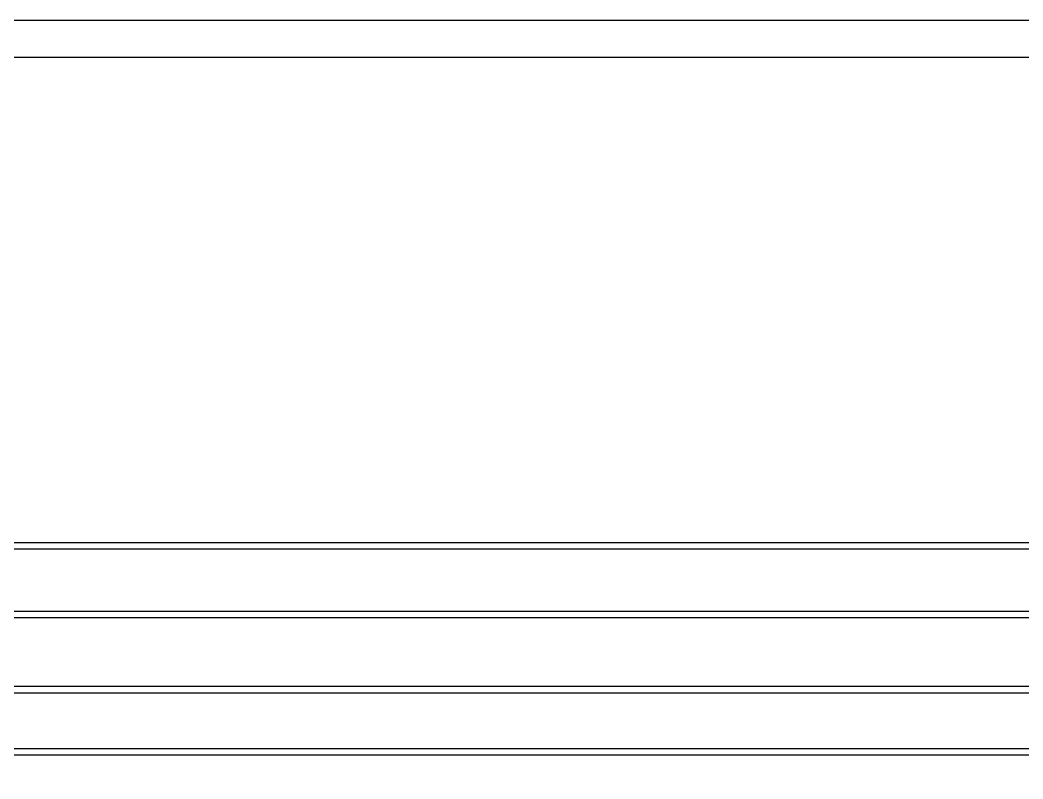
# Model space of a CAD drawing. Header units: centimetres. Extents: x 224692 to 285983, y -88114 to -79914.
# Drawn here: x 235733 to 241155, y -84014 to -79914 of the extents above; entities that cross this region are included whole.
import ezdxf

# ---------------------------------------------------------------- set-up
doc = ezdxf.new("R2010")
doc.units = ezdxf.units.CM
doc.header["$LTSCALE"] = 0.2
doc.layers.add('1-BASLIK', color=53, linetype='Continuous', lineweight=25)
doc.layers.add('SP-PIS-CAP', color=241, linetype='Continuous', lineweight=30)

msp = doc.modelspace()

# ---------------------------------------------------------------- linework, layer by layer
at = {"layer": '1-BASLIK'}
for points in [[(224691.5, -88114.3), (224691.5, -79914.3), (285982.6, -79914.3), (285982.6, -88114.3)], [(283082.6, -87914.3), (224891.5, -87914.3), (224891.5, -80114.3), (283082.6, -80114.3)]]:
    msp.add_lwpolyline(points, close=True, dxfattribs=at)
at = {"layer": 'SP-PIS-CAP', "color": 7, "lineweight": -3, "ltscale": 100}
for p, q in [((225667.3, -82736.7, 0), (282297.8, -82736.7, 0)), ((225667.3, -82771.7, 0), (282297.8, -82771.7, 0)), ((225667.3, -83107.5, 0), (282297.8, -83107.5, 0)), ((225667.3, -83142.5, 0), (282297.8, -83142.5, 0)), ((225667.3, -83513.3, 0), (282297.8, -83513.3, 0)), ((225667.3, -83548.3, 0), (282297.8, -83548.3, 0)), ((225667.3, -83849.2, 0), (282297.8, -83849.2, 0)), ((225667.3, -83884.2, 0), (282297.8, -83884.2, 0))]:
    msp.add_line(p, q, dxfattribs=at)

doc.saveas('drawing.dxf')
